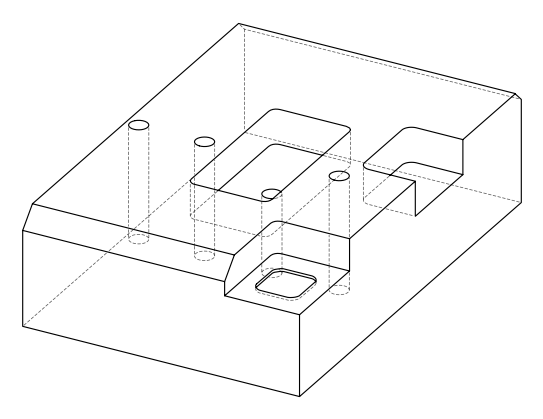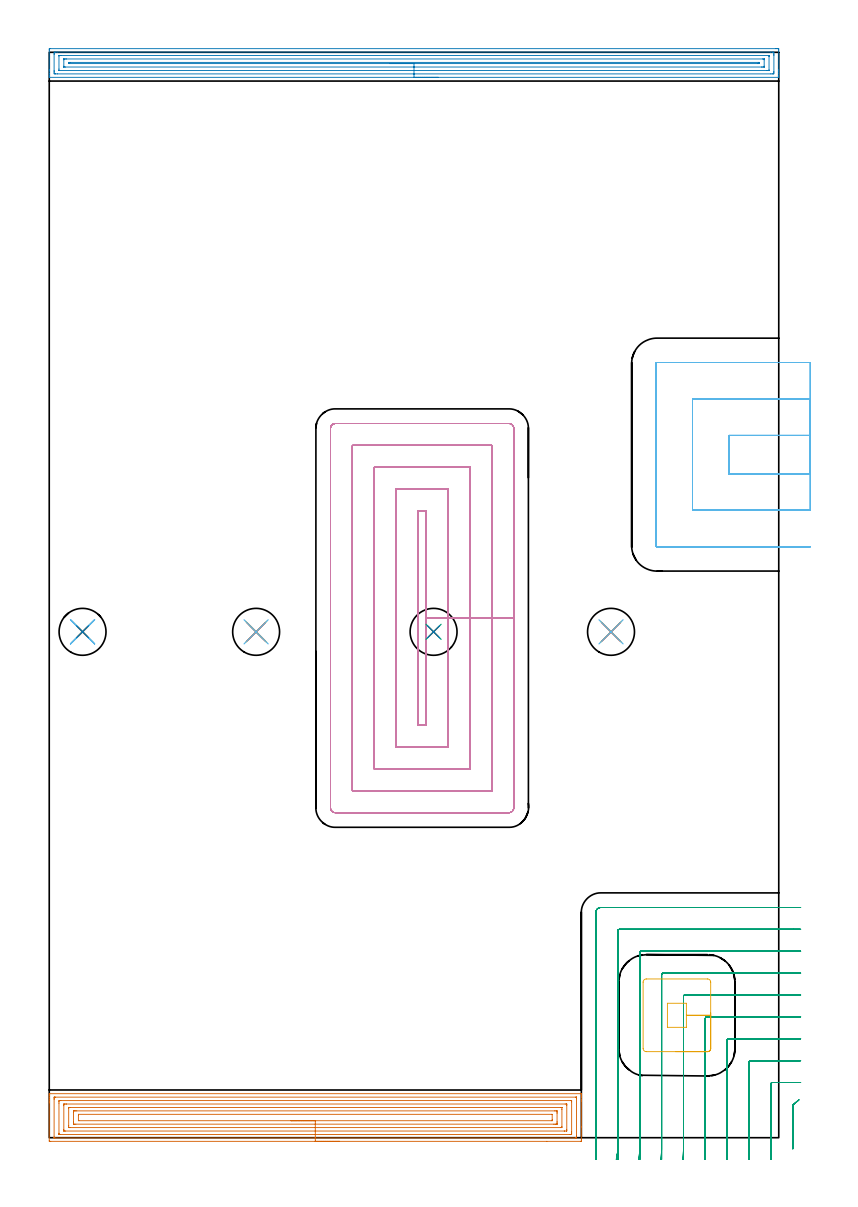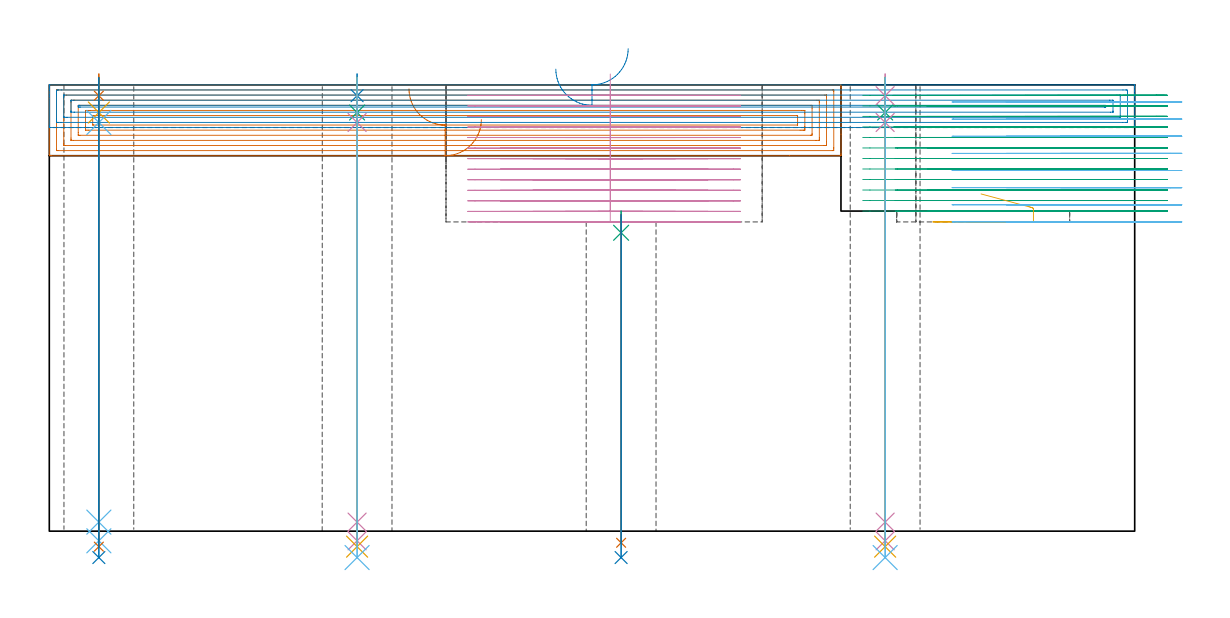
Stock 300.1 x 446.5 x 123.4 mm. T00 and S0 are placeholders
(PLAN: 24 operations, 17 tool changes, 114.5 min)
(1 AREA_MILL | FG_CHAMFER_SURFACE | UGT0205_001 | 12.64 min | 43553 mm3)
(2 AREA_MILL_1 | FG_CHAMFER_SURFACE_1 | UGT0205_001 | 12.19 min | 20894 mm3)
(3 MILL_CORNER_NOTCH_RECTANGULAR | CORNER_NOTCH_RECTANGULAR | NXT0201_011 | Follow Part, ap 3, ae 75% | 28.54 min | 283413 mm3)
(4 MILL_RECTANGULAR_POCKET | POCKET_RECTANGULAR_STRAIGHT | NXT0201_011 | Follow Part, ap 3, ae 75% | 44.63 min | 568120 mm3)
(5 MILL_RECTANGULAR_POCKET_1 | POCKET_RECTANGULAR_STRAIGHT_1 | UGT0201_094 | Follow Part, ap 5, ae 75% | 0.49 min | 6824 mm3)
(6 MILL_SLOT | SLOT_PARTIAL_RECTANGULAR | UGT0201_094 | Follow Part, ap 5, ae 75% | 10.11 min | 217949 mm3)
(7 SPOT_DRILL | STEP1HOLE | NXT0321_9005460120000 | 0.05 min | 132 mm3)
(8 SPOT_DRILL_1 | STEP1HOLE_1 | NXT0321_9005460120000 | 0.05 min | 180 mm3)
(9 SPOT_DRILL_2 | STEP1HOLE_2 | NXT0321_9005460120000 | 0.06 min | 199 mm3)
(10 SPOT_DRILL_3 | STEP1HOLE_3 | NXT0321_9005460120000 | 0.05 min | 190 mm3)
(11 DRILL_BLIND_HOLE_INTO_CENTER | STEP1HOLE | NXT0301_022 | 0.04 min | 106 mm3)
(12 GUN_DRILL_THROUGH_HOLE | STEP1HOLE | UGT0307_001 | 0.55 min | 2202 mm3)
(13 SPADE_DRILL_TO_ENLARGE_THROUGH_HOLE | STEP1HOLE | UGT0306_003 | 0.52 min | 12630 mm3)
(14 DRILL_TO_ENLARGE_THROUGH_HOLE | STEP1HOLE | UGT0301_260 | 0.53 min | 20915 mm3)
(15 DRILL_BLIND_HOLE_INTO_CENTER_1 | STEP1HOLE_1 | NXT0301_022 | 0.04 min | 101 mm3)
(16 GUN_DRILL_THROUGH_HOLE_1 | STEP1HOLE_1 | UGT0307_001 | 0.55 min | 2244 mm3)
(17 SPADE_DRILL_TO_ENLARGE_THROUGH_HOLE_1 | STEP1HOLE_1 | UGT0306_003 | 0.52 min | 12524 mm3)
(18 DRILL_TO_ENLARGE_THROUGH_HOLE_1 | STEP1HOLE_1 | UGT0301_260 | 0.53 min | 20959 mm3)
(19 DRILL_THROUGH_HOLE_INTO_CENTER | STEP1HOLE_2 | NXT0301_065 | 0.37 min | 5761 mm3)
(20 DRILL_TO_ENLARGE_THROUGH_HOLE_2 | STEP1HOLE_2 | UGT0301_260 | 0.39 min | 19055 mm3)
(21 DRILL_BLIND_HOLE_INTO_CENTER_2 | STEP1HOLE_3 | NXT0301_022 | 0.04 min | 69 mm3)
(22 GUN_DRILL_THROUGH_HOLE_2 | STEP1HOLE_3 | UGT0307_001 | 0.55 min | 2246 mm3)
(23 SPADE_DRILL_TO_ENLARGE_THROUGH_HOLE_2 | STEP1HOLE_3 | UGT0306_003 | 0.52 min | 12603 mm3)
(24 DRILL_TO_ENLARGE_THROUGH_HOLE_3 | STEP1HOLE_3 | UGT0301_260 | 0.53 min | 20922 mm3)
(TOOL UGT0205_001 | Chamfer Mill 20 x 3 x 45 deg. | D20 FL50 Z2)
(TOOL NXT0201_011 | ENDMILL 12mm [2P460-1200-NA 1630] | D12 FL38 Z6)
(TOOL UGT0201_094 | End mill 20 mm | D20 FL38 Z4)
(TOOL NXT0321_9005460120000 | NC Spot Drill, 142deg, 12mm, Carbide, Uncoated | D12 PA142 FL30 Z2)
(TOOL NXT0301_022 | Carbide Drill 5.1mm [860.1-0510-015A1-MM 2214] | D5.1 PA140 FL28 Z2)
(TOOL UGT0307_001 | Gun Drill 5 mm | D5 PA130 FL24 Z1)
(TOOL UGT0306_003 | Spade Drill 12.5mm | D12.5 PA132 FL10 Z2)
(TOOL UGT0301_260 | Twist Drill 19.3 mm | D19.3 PA118 FL140 Z2)
(TOOL NXT0301_065 | Carbide Drill 9.4mm [860.1-0940-075A1-MM 2214] | D9.4 PA140 FL98 Z2)
(OP 1 AREA_MILL)
G17 G21 G94 G90
T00 M6
G54
G17 G0 G90 X119.45 Y-1.5 S1061 M3
G43 Z133.4 H0
Z113.8
G94 G1 X119.412 Z112.928 F250.
X119.298 Z112.064
X119.109 Z111.212
X118.847 Z110.38
X118.513 Z109.574
X118.11 Z108.8
X117.641 Z108.064
X117.11 Z107.372
X116.521 Z106.729
X115.878 Z106.14
X115.186 Z105.608
X114.45 Z105.14
X113.676 Z104.737
X112.87 Z104.403
X112.038 Z104.141
X111.186 Z103.952
X110.322 Z103.838
X109.45 Z103.8
X0.602
X0.215 Y-1.496 Z103.802
X0.01 Y-1.492 Z103.806
X0. Y-1.283 Z104.014
Y14.342 Z119.637
Y14.939 Z120.233
Y15.516 Z120.813
Y15.825 Z121.121
Y16.401 Z121.697
Y16.71 Z122.005
Y17.328 Z122.627
Y17.748 Z123.047
X0.007 Y18.079 Z123.37
X0.009 Y18.097 Z123.388
X0.156 Y18.1 Z123.4
X218.744
X218.891 Y18.097 Z123.388
X218.893 Y18.079 Z123.37
X218.9 Y17.747 Z123.047
Y17.328 Z122.628
Y16.71 Z122.005
Y15.516 Z120.812
Y14.939 Z120.233
Y4.46 Z109.758
Y-0.995 Z104.302
X218.898 Y-1.285 Z104.012
X218.89 Y-1.492 Z103.806
X218.682 Y-1.499 Z103.799
X204.692 Y-1.5 Z103.8
X109.45
Y-0.086 Z105.214
X2.362
X2.165 Y-0.084 Z105.216
X2.067 Y-0.082 Z105.218
X2.021 Y-0.079 Z105.221
X2.009 Y-0.075 Z105.225
X2.007 Y-0.059 Z105.241
X2.003 Y0.04 Z105.34
X2. Y0.273 Z105.573
X2.001 Y15.825 Z121.125
X2.002 Y16.206 Z121.506
X2.01 Y16.591 Z121.891
X2.016 Y16.679 Z121.979
X2.061 Y16.681 Z121.981
X2.169 Y16.684 Z121.984
X2.386 Y16.686 Z121.986
X2.411
X216.538
X216.735 Y16.684 Z121.984
X216.833 Y16.682 Z121.982
X216.879 Y16.679 Z121.979
X216.89 Y16.675 Z121.975
X216.893 Y16.659 Z121.959
X216.897 Y16.56 Z121.86
X216.9 Y16.327 Z121.627
X216.899 Y0.775 Z106.075
X216.898 Y0.394 Z105.694
X216.89 Y0.009 Z105.309
X216.884 Y-0.079 Z105.221
X216.839 Y-0.081 Z105.219
X216.731 Y-0.084 Z105.216
X216.514 Y-0.086 Z105.214
X216.489
X109.45
Y1.328 Z106.628
X4.505 Y1.329 Z106.629
X4.171 Y1.33 Z106.63
X4.059 Y1.332 Z106.632
X4.022 Y1.335 Z106.635
X4.01 Y1.341 Z106.641
X4.006 Y1.379 Z106.679
X4.002 Y1.491 Z106.791
X4. Y1.661 Z106.961
Y1.83 Z107.13
Y14.223 Z119.523
X4.001 Y14.939 Z120.239
X4.003 Y15.105 Z120.405
X4.013 Y15.264 Z120.564
X4.171 Y15.267 Z120.567
X4.729 Y15.271 Z120.571
X214.395
X214.729 Y15.27 Z120.57
X214.84 Y15.268 Z120.568
X214.878 Y15.265 Z120.565
X214.89 Y15.259 Z120.559
X214.894 Y15.221 Z120.521
X214.898 Y15.109 Z120.409
X214.9 Y14.939 Z120.239
Y14.77 Z120.07
Y2.377 Z107.677
X214.899 Y1.661 Z106.961
X214.897 Y1.494 Z106.794
X214.887 Y1.335 Z106.635
X214.729 Y1.333 Z106.633
X214.171 Y1.329 Z106.629
X109.45 Y1.328 Z106.628
Y2.743 Z108.043
X6.648
X6.096 Y2.748 Z108.048
X6.036 Y2.75 Z108.05
X6.01 Y2.759 Z108.059
X6.008 Y2.804 Z108.104
X6.004 Y2.998 Z108.298
X6. Y3.386 Z108.686
Y13.169 Z118.469
X6.004 Y13.589 Z118.889
X6.008 Y13.799 Z119.099
X6.01 Y13.846 Z119.146
X6.056 Y13.85 Z119.15
X6.157 Y13.853 Z119.153
X6.847 Y13.857 Z119.157
X7.046
X212.252
X212.804 Y13.852 Z119.152
X212.864 Y13.85 Z119.15
X212.89 Y13.841 Z119.141
X212.892 Y13.796 Z119.096
X212.896 Y13.602 Z118.902
X212.9 Y13.214 Z118.514
Y3.431 Z108.731
X212.896 Y3.011 Z108.311
X212.892 Y2.801 Z108.101
X212.89 Y2.754 Z108.054
X212.844 Y2.75 Z108.05
X212.743 Y2.747 Z108.047
X212.053 Y2.743 Z108.043
X211.854
X109.45
Y4.157 Z109.457
X8.471
X8.149 Y4.158 Z109.458
X8.058 Y4.16 Z109.46
X8.009 Y4.164 Z109.464
X8.006 Y4.173 Z109.473
X8.002 Y4.227 Z109.527
X8. Y4.316 Z109.616
Y4.943 Z110.243
X8.001 Y12.024 Z117.324
X8.005 Y12.284 Z117.584
X8.01 Y12.433 Z117.733
X8.31 Y12.44 Z117.74
X8.471 Y12.443 Z117.743
X210.429
X210.75 Y12.442 Z117.742
X210.842 Y12.44 Z117.74
X210.891 Y12.436 Z117.736
X210.894 Y12.427 Z117.727
X210.898 Y12.373 Z117.673
X210.9 Y12.284 Z117.584
Y11.657 Z116.957
X210.899 Y4.575 Z109.875
X210.895 Y4.316 Z109.616
X210.89 Y4.167 Z109.467
X210.59 Y4.16 Z109.46
X210.429 Y4.157 Z109.457
X109.45
Y5.571 Z110.871
X10.935 Y5.572 Z110.872
X10.416 Y5.574 Z110.874
X10.037 Y5.578 Z110.878
X10.01 Y5.582 Z110.882
X10.004 Y5.61 Z110.91
X10.001 Y6.087 Z111.387
X10. Y6.5 Z111.8
Y10.513 Z115.813
X10.002 Y10.924 Z116.224
X10.006 Y10.985 Z116.285
X10.01 Y11.016 Z116.316
X10.029 Y11.022 Z116.322
X10.156 Y11.025 Z116.325
X10.416 Y11.027 Z116.327
X10.789 Y11.029 Z116.329
X11.308
X207.965 Y11.028 Z116.328
X208.484 Y11.026 Z116.326
X208.863 Y11.022 Z116.322
X208.89 Y11.018 Z116.318
X208.896 Y10.99 Z116.29
X208.899 Y10.513 Z115.813
X208.9 Y10.1 Z115.4
Y6.559 Z111.859
Y6.087 Z111.387
X208.898 Y5.676 Z110.976
X208.894 Y5.615 Z110.915
X208.89 Y5.584 Z110.884
X208.871 Y5.578 Z110.878
X208.744 Y5.575 Z110.875
X208.484 Y5.573 Z110.873
X208.111 Y5.571 Z110.871
X207.592
X109.45
Y6.985 Z112.285
X12.187 Y6.986 Z112.286
X12.009 Y6.999 Z112.299
X12.002 Y7.049 Z112.349
X12. Y7.065 Z112.365
X12.001 Y9.14 Z114.44
X12.01 Y9.538 Z114.838
X12.018 Y9.609 Z114.909
X12.036 Y9.612 Z114.912
X12.091 Y9.614 Z114.914
X206.713
X206.891 Y9.601 Z114.901
X206.898 Y9.551 Z114.851
X206.9 Y9.535 Z114.835
X206.899 Y7.46 Z112.76
X206.89 Y7.062 Z112.362
X206.882 Y6.991 Z112.291
X206.863 Y6.988 Z112.288
X206.809 Y6.986 Z112.286
X109.45 Y6.985 Z112.285
X108.578 Z112.323
X107.713 Z112.437
X106.862 Z112.626
X106.03 Z112.888
X105.224 Z113.222
X104.45 Z113.625
X103.714 Z114.094
X103.022 Z114.625
X102.379 Z115.214
X101.79 Z115.857
X101.258 Z116.55
X100.79 Z117.285
X100.387 Z118.059
X100.053 Z118.865
X99.791 Z119.697
X99.602 Z120.549
X99.488 Z121.414
X99.45 Z122.285
G0 Z133.4
M5
M2
(OP 2 AREA_MILL_1)
G17 G21 G94 G90
T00 M6
G54
G17 G0 G90 X160.05 Y436.2 S1061 M3
G43 Z133.4 H0
G94 G1 X160.012 Z132.528 F250.
X159.898 Z131.663
X159.709 Z130.812
X159.447 Z129.98
X159.113 Z129.174
X158.71 Z128.4
X158.242 Z127.664
X157.71 Z126.972
X157.121 Z126.329
X156.478 Z125.739
X155.786 Z125.208
X155.05 Z124.74
X154.276 Z124.337
X153.47 Z124.003
X152.638 Z123.741
X151.786 Z123.552
X150.922 Z123.438
X150.05 Z123.4
X0.156
X0.01 Y436.203 Z123.388
X0.007 Y436.24 Z123.352
X0. Y436.594 Z123.005
Y437.03 Z122.569
Y437.653 Z121.942
Y438.854 Z120.743
Y439.432 Z120.162
Y447.437 Z112.16
X0.002 Y447.728 Z111.869
X0.01 Y447.992 Z111.606
X0.274 Y447.999 Z111.599
X298.933 Y448. Z111.6
X299.498 Y447.999 Z111.601
X300.057 Y447.994 Z111.604
X300.092 Y447.992 Z111.606
X300.1 Y447.437 Z112.16
Y439.432 Z120.162
Y438.854 Z120.743
Y438.542 Z121.054
Y437.964 Z121.632
Y437.653 Z121.942
Y437.03 Z122.569
Y436.594 Z123.005
Y436.241 Z123.35
X300.091 Y436.203 Z123.388
X299.944 Y436.2 Z123.4
X150.05
Y437.614 Z121.986
X3.318
X2.424 Y437.616 Z121.984
X2.387 Y437.618 Z121.982
X2.01 Y437.653 Z121.947
X2.002 Y438.036 Z121.564
X2. Y438.542 Z121.058
Y438.928 Z120.672
Y445.658 Z113.942
X2.002 Y446.042 Z113.558
X2.01 Y446.547 Z113.053
X2.351 Y446.583 Z113.017
X2.387 Y446.584 Z113.016
X3.24 Y446.586 Z113.014
X296.782
X297.676 Y446.585 Z113.015
X297.713 Y446.582 Z113.018
X298.09 Y446.547 Z113.053
X298.098 Y446.164 Z113.436
X298.1 Y445.658 Z113.942
Y445.272 Z114.328
Y438.542 Z121.058
X298.098 Y438.158 Z121.442
X298.09 Y437.653 Z121.947
X297.749 Y437.617 Z121.983
X297.713 Y437.616 Z121.984
X296.86 Y437.614 Z121.986
X150.05
Y439.028 Z120.572
X4.171 Y439.029 Z120.571
X4.036 Y439.03 Z120.57
X4.015 Y439.032 Z120.568
X4.01 Y439.034 Z120.566
X4.007 Y439.057 Z120.543
X4.002 Y439.147 Z120.453
X4. Y439.602 Z119.998
X4.001 Y444.938 Z114.662
X4.007 Y445.109 Z114.491
X4.01 Y445.155 Z114.445
X4.024 Y445.165 Z114.435
X4.071 Y445.167 Z114.433
X4.171 Y445.169 Z114.431
X4.659 Y445.171 Z114.429
X5.063 Y445.172 Z114.428
X295.929 Y445.171 Z114.429
X296.064 Y445.17 Z114.43
X296.085 Y445.168 Z114.432
X296.09 Y445.166 Z114.434
X296.093 Y445.143 Z114.457
X296.098 Y445.053 Z114.547
X296.099 Y444.939 Z114.661
X296.1 Y444.768 Z114.832
X296.099 Y439.262 Z120.338
X296.093 Y439.091 Z120.509
X296.09 Y439.045 Z120.555
X296.076 Y439.035 Z120.565
X296.029 Y439.033 Z120.567
X295.929 Y439.031 Z120.569
X295.441 Y439.029 Z120.571
X295.037 Y439.028 Z120.572
X150.05
Y440.443 Z119.157
X6.726
X6.058 Y440.447 Z119.153
X6.021 Y440.449 Z119.151
X6.01 Y440.453 Z119.147
X6.007 Y440.473 Z119.127
X6.003 Y440.572 Z119.028
X6.001 Y440.77 Z118.83
Y443.412 Z116.188
X6.004 Y443.623 Z115.977
X6.008 Y443.728 Z115.872
X6.01 Y443.749 Z115.851
X6.028 Y443.752 Z115.848
X6.08 Y443.754 Z115.846
X6.848 Y443.757 Z115.843
X6.97
X293.374
X294.042 Y443.753 Z115.847
X294.079 Y443.751 Z115.849
X294.09 Y443.747 Z115.853
X294.093 Y443.727 Z115.873
X294.097 Y443.628 Z115.972
X294.099 Y443.43 Z116.17
Y440.788 Z118.812
X294.096 Y440.577 Z119.023
X294.092 Y440.472 Z119.128
X294.09 Y440.451 Z119.149
X294.072 Y440.448 Z119.152
X294.02 Y440.446 Z119.154
X293.252 Y440.443 Z119.157
X293.13
X150.05
Y441.857 Z117.743
X8.388
X8.226 Y441.859 Z117.741
X8.096 Y441.861 Z117.739
X8.017 Y441.864 Z117.736
X8.01 Y441.891 Z117.709
X8.006 Y442.1 Z117.5
X8.007 Y442.257 Z117.343
X8.01 Y442.33 Z117.27
X8.145 Y442.336 Z117.264
X8.391 Y442.341 Z117.259
X8.632 Y442.342 Z117.258
X291.712 Y442.343 Z117.257
X291.874 Y442.342 Z117.258
X292.004 Y442.339 Z117.261
X292.083 Y442.336 Z117.264
X292.09 Y442.309 Z117.291
X292.094 Y442.1 Z117.5
X292.093 Y441.943 Z117.657
X292.09 Y441.87 Z117.73
X291.955 Y441.864 Z117.736
X291.709 Y441.859 Z117.741
X291.468 Y441.858 Z117.742
X150.05 Y441.857 Z117.743
X149.178 Z117.781
X148.314 Z117.895
X147.462 Z118.084
X146.63 Z118.346
X145.824 Z118.68
X145.05 Z119.083
X144.314 Z119.552
X143.622 Z120.083
X142.979 Z120.672
X142.39 Z121.315
X141.858 Z122.007
X141.39 Z122.743
X140.987 Z123.517
X140.653 Z124.323
X140.391 Z125.155
X140.202 Z126.007
X140.088 Z126.872
X140.05 Z127.743
G0 Z133.4
M5
M2
(OP 3 MILL_CORNER_NOTCH_RECTANGULAR)
G17 G21 G94 G90
T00 M6
G54
G17 G0 G90 X308.336 Y15.548 S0 M3
G43 Z133.4 H1
Z120.492
G94 G1 X306.1 Y13.548 F250.
G3 X305.9 Y13.107 R0.6 F500.
G1 Y-1.536
Y-4.536 F250.
G0 Z133.4
X309.1 Y22.7
Z120.492
G1 X306.1
X297.494 F500.
G3 X296.9 Y22.106 R0.6
G1 Y-4.472
G2 X296.884 Y-6. R72.
G1 X296.82 Y-8.999 F250.
G0 Z133.4
X309.1 Y31.7
Z120.492
G1 X306.1
X288.495 F500.
G3 X287.9 Y31.105 R0.6
G1 Y-4.472
G2 X287.881 Y-6. R63.
G1 X287.809 Y-8.999 F250.
G0 Z133.4
X309.1 Y40.7
Z120.492
G1 X306.1
X279.495 F500.
G3 X278.9 Y40.105 R0.6
G1 Y-4.472
G2 X278.878 Y-6. R54.
G1 X278.794 Y-8.999 F250.
G0 Z133.4
X309.1 Y49.7
Z120.492
G1 X306.1
X270.495 F500.
G3 X269.9 Y49.105 R0.6
G1 Y-4.472
G2 X269.874 Y-6. R45.
G1 X269.772 Y-8.998 F250.
G0 Z133.4
X309.1 Y58.7
Z120.492
G1 X306.1
X261.496 F500.
G3 X260.9 Y58.104 R0.6
G1 Y-4.472
G2 X260.868 Y-6. R36.
G1 X260.74 Y-8.997 F250.
G0 Z133.4
X309.1 Y67.7
Z120.492
G1 X306.1
X252.496 F500.
G3 X251.9 Y67.104 R0.6
G1 Y-4.472
G2 X251.857 Y-6. R27.
G1 X251.687 Y-8.995 F250.
G0 Z133.4
X309.1 Y76.7
Z120.492
G1 X306.1
X243.496 F500.
G3 X242.9 Y76.104 R0.6
G1 Y-4.472
G2 X242.835 Y-6. R18.
G1 X242.58 Y-8.989 F250.
G0 Z133.4
X309.1 Y85.7
Z120.492
G1 X306.1
X234.496 F500.
G3 X233.9 Y85.104 R0.6
G1 Y-4.472
G2 X233.769 Y-6. R9.
G1 X233.26 Y-8.956 F250.
G0 Z133.4
X309.1 Y94.7
Z120.492
G1 X306.1
X226.9 F500.
G3 X224.9 Y92.7 R2.
G1 Y-4.472
Y-7.472 F250.
G0 Z133.4
X308.336 Y15.548
Z117.583
G1 X306.1 Y13.548
G3 X305.9 Y13.107 R0.6 F500.
G1 Y-1.536
Y-4.536 F250.
G0 Z133.4
X309.1 Y22.7
Z117.583
G1 X306.1
X297.494 F500.
G3 X296.9 Y22.106 R0.6
G1 Y-4.472
G2 X296.884 Y-6. R72.
G1 X296.82 Y-8.999 F250.
G0 Z133.4
X309.1 Y31.7
Z117.583
G1 X306.1
X288.495 F500.
G3 X287.9 Y31.105 R0.6
G1 Y-4.472
G2 X287.881 Y-6. R63.
G1 X287.809 Y-8.999 F250.
G0 Z133.4
X309.1 Y40.7
Z117.583
G1 X306.1
X279.495 F500.
G3 X278.9 Y40.105 R0.6
G1 Y-4.472
G2 X278.878 Y-6. R54.
G1 X278.794 Y-8.999 F250.
G0 Z133.4
X309.1 Y49.7
Z117.583
G1 X306.1
X270.495 F500.
G3 X269.9 Y49.105 R0.6
G1 Y-4.472
G2 X269.874 Y-6. R45.
G1 X269.772 Y-8.998 F250.
G0 Z133.4
X309.1 Y58.7
Z117.583
G1 X306.1
X261.496 F500.
G3 X260.9 Y58.104 R0.6
G1 Y-4.472
G2 X260.868 Y-6. R36.
G1 X260.74 Y-8.997 F250.
G0 Z133.4
X309.1 Y67.7
Z117.583
G1 X306.1
X252.496 F500.
G3 X251.9 Y67.104 R0.6
G1 Y-4.472
G2 X251.857 Y-6. R27.
G1 X251.687 Y-8.995 F250.
G0 Z133.4
X309.1 Y76.7
Z117.583
G1 X306.1
X243.496 F500.
G3 X242.9 Y76.104 R0.6
G1 Y-4.472
G2 X242.835 Y-6. R18.
G1 X242.58 Y-8.989 F250.
G0 Z133.4
X309.1 Y85.7
Z117.583
G1 X306.1
X234.496 F500.
G3 X233.9 Y85.104 R0.6
G1 Y-4.472
G2 X233.769 Y-6. R9.
G1 X233.26 Y-8.956 F250.
G0 Z133.4
X309.1 Y94.7
Z117.583
G1 X306.1
X226.9 F500.
G3 X224.9 Y92.7 R2.
G1 Y-4.472
Y-7.472 F250.
G0 Z133.4
X308.336 Y15.548
Z114.675
G1 X306.1 Y13.548
G3 X305.9 Y13.107 R0.6 F500.
G1 Y-1.536
Y-4.536 F250.
G0 Z133.4
X309.1 Y22.7
Z114.675
G1 X306.1
X297.494 F500.
G3 X296.9 Y22.106 R0.6
G1 Y-4.472
G2 X296.884 Y-6. R72.
G1 X296.82 Y-8.999 F250.
G0 Z133.4
X309.1 Y31.7
Z114.675
G1 X306.1
X288.495 F500.
G3 X287.9 Y31.105 R0.6
G1 Y-4.472
G2 X287.881 Y-6. R63.
G1 X287.809 Y-8.999 F250.
G0 Z133.4
X309.1 Y40.7
Z114.675
G1 X306.1
X279.495 F500.
G3 X278.9 Y40.105 R0.6
G1 Y-4.472
G2 X278.878 Y-6. R54.
G1 X278.794 Y-8.999 F250.
G0 Z133.4
X309.1 Y49.7
Z114.675
G1 X306.1
X270.495 F500.
G3 X269.9 Y49.105 R0.6
G1 Y-4.472
G2 X269.874 Y-6. R45.
G1 X269.772 Y-8.998 F250.
G0 Z133.4
X309.1 Y58.7
Z114.675
G1 X306.1
X261.496 F500.
G3 X260.9 Y58.104 R0.6
G1 Y-4.472
G2 X260.868 Y-6. R36.
G1 X260.74 Y-8.997 F250.
G0 Z133.4
X309.1 Y67.7
Z114.675
G1 X306.1
X252.496 F500.
G3 X251.9 Y67.104 R0.6
G1 Y-4.472
G2 X251.857 Y-6. R27.
G1 X251.687 Y-8.995 F250.
G0 Z133.4
X309.1 Y76.7
Z114.675
G1 X306.1
X243.496 F500.
G3 X242.9 Y76.104 R0.6
G1 Y-4.472
G2 X242.835 Y-6. R18.
G1 X242.58 Y-8.989 F250.
G0 Z133.4
X309.1 Y85.7
Z114.675
G1 X306.1
X234.496 F500.
G3 X233.9 Y85.104 R0.6
G1 Y-4.472
G2 X233.769 Y-6. R9.
G1 X233.26 Y-8.956 F250.
G0 Z133.4
X309.1 Y94.7
Z114.675
G1 X306.1
X226.9 F500.
G3 X224.9 Y92.7 R2.
G1 Y-4.472
Y-7.472 F250.
G0 Z133.4
X308.336 Y15.548
Z111.767
G1 X306.1 Y13.548
G3 X305.9 Y13.107 R0.6 F500.
G1 Y-1.536
Y-4.536 F250.
G0 Z133.4
X309.1 Y22.7
Z111.767
G1 X306.1
X297.494 F500.
G3 X296.9 Y22.106 R0.6
G1 Y-4.968
G2 X296.893 Y-6. R72.
G1 X296.85 Y-9. F250.
G0 Z133.4
X309.1 Y31.7
Z111.767
G1 X306.1
X288.495 F500.
G3 X287.9 Y31.105 R0.6
G1 Y-4.968
G2 X287.892 Y-6. R63.
G1 X287.842 Y-9. F250.
G0 Z133.4
X309.1 Y40.7
Z111.767
G1 X306.1
X279.495 F500.
G3 X278.9 Y40.105 R0.6
G1 Y-4.968
G2 X278.89 Y-6. R54.
G1 X278.833 Y-8.999 F250.
G0 Z133.4
X309.1 Y49.7
Z111.767
G1 X306.1
X270.495 F500.
G3 X269.9 Y49.105 R0.6
G1 Y-4.968
G2 X269.888 Y-6. R45.
G1 X269.819 Y-8.999 F250.
G0 Z133.4
X309.1 Y58.7
Z111.767
G1 X306.1
X261.496 F500.
G3 X260.9 Y58.104 R0.6
G1 Y-4.968
G2 X260.885 Y-6. R36.
G1 X260.799 Y-8.999 F250.
G0 Z133.4
X309.1 Y67.7
Z111.767
G1 X306.1
X252.496 F500.
G3 X251.9 Y67.104 R0.6
G1 Y-4.968
G2 X251.88 Y-6. R27.
G1 X251.766 Y-8.998 F250.
G0 Z133.4
X309.1 Y76.7
Z111.767
G1 X306.1
X243.496 F500.
G3 X242.9 Y76.104 R0.6
G1 Y-4.968
G2 X242.87 Y-6. R18.
G1 X242.698 Y-8.995 F250.
G0 Z133.4
X309.1 Y85.7
Z111.767
G1 X306.1
X234.496 F500.
G3 X233.9 Y85.104 R0.6
G1 Y-4.968
G2 X233.841 Y-6. R9.
G1 X233.496 Y-8.98 F250.
G0 Z133.4
X309.1 Y94.7
Z111.767
G1 X306.1
X226.9 F500.
G3 X224.9 Y92.7 R2.
G1 Y-4.968
Y-7.968 F250.
G0 Z133.4
X308.336 Y15.548
Z108.858
G1 X306.1 Y13.548
G3 X305.9 Y13.107 R0.6 F500.
G1 Y-1.536
Y-4.536 F250.
G0 Z133.4
X309.1 Y22.7
Z108.858
G1 X306.1
X297.494 F500.
G3 X296.9 Y22.106 R0.6
G1 Y13.107
Y-6.
X296.899 Y-9. F250.
G0 Z133.4
X309.1 Y31.7
Z108.858
G1 X306.1
X288.495 F500.
G3 X287.9 Y31.105 R0.6
G1 Y22.106
Y-6.
X287.899 Y-9. F250.
G0 Z133.4
X309.1 Y40.7
Z108.858
G1 X306.1
X279.495 F500.
G3 X278.9 Y40.105 R0.6
G1 Y31.105
Y-6.
X278.899 Y-9. F250.
G0 Z133.4
X309.1 Y49.7
Z108.858
G1 X306.1
X270.495 F500.
G3 X269.9 Y49.105 R0.6
G1 Y40.105
Y-6.
X269.899 Y-9. F250.
G0 Z133.4
X309.1 Y58.7
Z108.858
G1 X306.1
X261.496 F500.
G3 X260.9 Y58.104 R0.6
G1 Y49.105
Y-6.
X260.899 Y-9. F250.
G0 Z133.4
X309.1 Y67.7
Z108.858
G1 X306.1
X252.496 F500.
G3 X251.9 Y67.104 R0.6
G1 Y58.104
Y-6.
X251.898 Y-9. F250.
G0 Z133.4
X309.1 Y76.7
Z108.858
G1 X306.1
X243.496 F500.
G3 X242.9 Y76.104 R0.6
G1 Y67.104
Y-6.
X242.898 Y-9. F250.
G0 Z133.4
X309.1 Y85.7
Z108.858
G1 X306.1
X234.496 F500.
G3 X233.9 Y85.104 R0.6
G1 Y76.104
Y-6.
X233.895 Y-9. F250.
G0 Z133.4
X309.1 Y94.7
Z108.858
G1 X306.1
X226.9 F500.
G3 X224.9 Y92.7 R2.
G1 Y-5.986
Y-8.986 F250.
G0 Z133.4
X308.336 Y15.548
Z105.95
G1 X306.1 Y13.548
G3 X305.9 Y13.107 R0.6 F500.
G1 Y-1.536
Y-4.536 F250.
G0 Z133.4
X309.1 Y22.7
Z105.95
G1 X306.1
X297.494 F500.
G3 X296.9 Y22.106 R0.6
G1 Y-6.
Y-9. F250.
G0 Z133.4
X309.1 Y31.7
Z105.95
G1 X306.1
X288.495 F500.
G3 X287.9 Y31.105 R0.6
G1 Y-6.
Y-9. F250.
G0 Z133.4
X309.1 Y40.7
Z105.95
G1 X306.1
X279.495 F500.
G3 X278.9 Y40.105 R0.6
G1 Y-6.
Y-9. F250.
G0 Z133.4
X309.1 Y49.7
Z105.95
G1 X306.1
X270.495 F500.
G3 X269.9 Y49.105 R0.6
G1 Y-6.
Y-9. F250.
G0 Z133.4
X309.1 Y58.7
Z105.95
G1 X306.1
X261.496 F500.
G3 X260.9 Y58.104 R0.6
G1 Y-6.
Y-9. F250.
G0 Z133.4
X309.1 Y67.7
Z105.95
G1 X306.1
X252.496 F500.
G3 X251.9 Y67.104 R0.6
G1 Y-6.
Y-9. F250.
G0 Z133.4
X309.1 Y76.7
Z105.95
G1 X306.1
X243.496 F500.
G3 X242.9 Y76.104 R0.6
G1 Y-6.
Y-9. F250.
G0 Z133.4
X309.1 Y85.7
Z105.95
G1 X306.1
X234.496 F500.
G3 X233.9 Y85.104 R0.6
G1 Y-6.
Y-9. F250.
G0 Z133.4
X309.1 Y94.7
Z105.95
G1 X306.1
X226.9 F500.
G3 X224.9 Y92.7 R2.
G1 Y-6.
Y-9. F250.
G0 Z133.4
X308.336 Y15.548
Z103.042
G1 X306.1 Y13.548
G3 X305.9 Y13.107 R0.6 F500.
G1 Y-1.536
Y-4.536 F250.
G0 Z133.4
X309.1 Y22.7
Z103.042
G1 X306.1
X297.494 F500.
G3 X296.9 Y22.106 R0.6
G1 Y-6.
Y-9. F250.
G0 Z133.4
X309.1 Y31.7
Z103.042
G1 X306.1
X288.495 F500.
G3 X287.9 Y31.105 R0.6
G1 Y-6.
Y-9. F250.
G0 Z133.4
X309.1 Y40.7
Z103.042
G1 X306.1
X279.495 F500.
G3 X278.9 Y40.105 R0.6
G1 Y-6.
Y-9. F250.
G0 Z133.4
X309.1 Y49.7
Z103.042
G1 X306.1
X270.495 F500.
G3 X269.9 Y49.105 R0.6
G1 Y-6.
Y-9. F250.
G0 Z133.4
X309.1 Y58.7
Z103.042
G1 X306.1
X261.496 F500.
G3 X260.9 Y58.104 R0.6
G1 Y-6.
Y-9. F250.
G0 Z133.4
X309.1 Y67.7
Z103.042
G1 X306.1
X252.496 F500.
G3 X251.9 Y67.104 R0.6
G1 Y-6.
Y-9. F250.
G0 Z133.4
X309.1 Y76.7
Z103.042
G1 X306.1
X243.496 F500.
G3 X242.9 Y76.104 R0.6
G1 Y-6.
Y-9. F250.
G0 Z133.4
X309.1 Y85.7
Z103.042
G1 X306.1
X234.496 F500.
G3 X233.9 Y85.104 R0.6
G1 Y-6.
Y-9. F250.
G0 Z133.4
X309.1 Y94.7
Z103.042
G1 X306.1
X226.9 F500.
G3 X224.9 Y92.7 R2.
G1 Y-6.
Y-9. F250.
G0 Z133.4
X308.336 Y15.548
Z100.133
G1 X306.1 Y13.548
G3 X305.9 Y13.107 R0.6 F500.
G1 Y-1.536
Y-4.536 F250.
G0 Z133.4
X309.1 Y22.7
Z100.133
G1 X306.1
X297.494 F500.
G3 X296.9 Y22.106 R0.6
G1 Y-6.
Y-9. F250.
G0 Z133.4
X309.1 Y31.7
Z100.133
G1 X306.1
X288.495 F500.
G3 X287.9 Y31.105 R0.6
G1 Y-6.
Y-9. F250.
G0 Z133.4
X309.1 Y40.7
Z100.133
G1 X306.1
X279.495 F500.
G3 X278.9 Y40.105 R0.6
G1 Y-6.
Y-9. F250.
G0 Z133.4
X309.1 Y49.7
Z100.133
G1 X306.1
X270.495 F500.
G3 X269.9 Y49.105 R0.6
G1 Y-6.
Y-9. F250.
G0 Z133.4
X309.1 Y58.7
Z100.133
G1 X306.1
X261.496 F500.
G3 X260.9 Y58.104 R0.6
G1 Y-6.
Y-9. F250.
G0 Z133.4
X309.1 Y67.7
Z100.133
G1 X306.1
X252.496 F500.
G3 X251.9 Y67.104 R0.6
G1 Y-6.
Y-9. F250.
G0 Z133.4
X309.1 Y76.7
Z100.133
G1 X306.1
X243.496 F500.
G3 X242.9 Y76.104 R0.6
G1 Y-6.
Y-9. F250.
G0 Z133.4
X309.1 Y85.7
Z100.133
G1 X306.1
X234.496 F500.
G3 X233.9 Y85.104 R0.6
G1 Y-6.
Y-9. F250.
G0 Z133.4
X309.1 Y94.7
Z100.133
G1 X306.1
X226.9 F500.
G3 X224.9 Y92.7 R2.
G1 Y-6.
Y-9. F250.
G0 Z133.4
X308.336 Y15.548
Z97.225
G1 X306.1 Y13.548
G3 X305.9 Y13.107 R0.6 F500.
G1 Y-1.536
Y-4.536 F250.
G0 Z133.4
X309.1 Y22.7
Z97.225
G1 X306.1
X297.494 F500.
G3 X296.9 Y22.106 R0.6
G1 Y-6.
Y-9. F250.
G0 Z133.4
X309.1 Y31.7
Z97.225
G1 X306.1
X288.495 F500.
G3 X287.9 Y31.105 R0.6
G1 Y-6.
Y-9. F250.
G0 Z133.4
X309.1 Y40.7
Z97.225
G1 X306.1
X279.495 F500.
G3 X278.9 Y40.105 R0.6
G1 Y-6.
Y-9. F250.
G0 Z133.4
X309.1 Y49.7
Z97.225
G1 X306.1
X270.495 F500.
G3 X269.9 Y49.105 R0.6
G1 Y-6.
Y-9. F250.
G0 Z133.4
X309.1 Y58.7
Z97.225
G1 X306.1
X261.496 F500.
G3 X260.9 Y58.104 R0.6
G1 Y-6.
Y-9. F250.
G0 Z133.4
X309.1 Y67.7
Z97.225
G1 X306.1
X252.496 F500.
G3 X251.9 Y67.104 R0.6
G1 Y-6.
Y-9. F250.
G0 Z133.4
X309.1 Y76.7
Z97.225
G1 X306.1
X243.496 F500.
G3 X242.9 Y76.104 R0.6
G1 Y-6.
Y-9. F250.
G0 Z133.4
X309.1 Y85.7
Z97.225
G1 X306.1
X234.496 F500.
G3 X233.9 Y85.104 R0.6
G1 Y-6.
Y-9. F250.
G0 Z133.4
X309.1 Y94.7
Z97.225
G1 X306.1
X226.9 F500.
G3 X224.9 Y92.7 R2.
G1 Y-6.
Y-9. F250.
G0 Z133.4
X308.336 Y15.548
Z94.317
G1 X306.1 Y13.548
G3 X305.9 Y13.107 R0.6 F500.
G1 Y-1.536
Y-4.536 F250.
G0 Z133.4
X309.1 Y22.7
Z94.317
G1 X306.1
X297.494 F500.
G3 X296.9 Y22.106 R0.6
G1 Y-6.
Y-9. F250.
G0 Z133.4
X309.1 Y31.7
Z94.317
G1 X306.1
X288.495 F500.
G3 X287.9 Y31.105 R0.6
G1 Y-6.
Y-9. F250.
G0 Z133.4
X309.1 Y40.7
Z94.317
G1 X306.1
X279.495 F500.
G3 X278.9 Y40.105 R0.6
G1 Y-6.
Y-9. F250.
G0 Z133.4
X309.1 Y49.7
Z94.317
G1 X306.1
X270.495 F500.
G3 X269.9 Y49.105 R0.6
G1 Y-6.
Y-9. F250.
G0 Z133.4
X309.1 Y58.7
Z94.317
G1 X306.1
X261.496 F500.
G3 X260.9 Y58.104 R0.6
G1 Y-6.
Y-9. F250.
G0 Z133.4
X309.1 Y67.7
Z94.317
G1 X306.1
X252.496 F500.
G3 X251.9 Y67.104 R0.6
G1 Y-6.
Y-9. F250.
G0 Z133.4
X309.1 Y76.7
Z94.317
G1 X306.1
X243.496 F500.
G3 X242.9 Y76.104 R0.6
G1 Y-6.
Y-9. F250.
G0 Z133.4
X309.1 Y85.7
Z94.317
G1 X306.1
X234.496 F500.
G3 X233.9 Y85.104 R0.6
G1 Y-6.
Y-9. F250.
G0 Z133.4
X309.1 Y94.7
Z94.317
G1 X306.1
X226.9 F500.
G3 X224.9 Y92.7 R2.
G1 Y-6.
Y-9. F250.
G0 Z133.4
X308.336 Y15.548
Z91.408
G1 X306.1 Y13.548
G3 X305.9 Y13.107 R0.6 F500.
G1 Y-1.536
Y-4.536 F250.
G0 Z133.4
X309.1 Y22.7
Z91.408
G1 X306.1
X297.494 F500.
G3 X296.9 Y22.106 R0.6
G1 Y-6.
Y-9. F250.
G0 Z133.4
X309.1 Y31.7
Z91.408
G1 X306.1
X288.495 F500.
G3 X287.9 Y31.105 R0.6
G1 Y-6.
Y-9. F250.
G0 Z133.4
X309.1 Y40.7
Z91.408
G1 X306.1
X279.495 F500.
G3 X278.9 Y40.105 R0.6
G1 Y-6.
Y-9. F250.
G0 Z133.4
X309.1 Y49.7
Z91.408
G1 X306.1
X270.495 F500.
G3 X269.9 Y49.105 R0.6
G1 Y-6.
Y-9. F250.
G0 Z133.4
X309.1 Y58.7
Z91.408
G1 X306.1
X261.496 F500.
G3 X260.9 Y58.104 R0.6
G1 Y-6.
Y-9. F250.
G0 Z133.4
X309.1 Y67.7
Z91.408
G1 X306.1
X252.496 F500.
G3 X251.9 Y67.104 R0.6
G1 Y-6.
Y-9. F250.
G0 Z133.4
X309.1 Y76.7
Z91.408
G1 X306.1
X243.496 F500.
G3 X242.9 Y76.104 R0.6
G1 Y-6.
Y-9. F250.
G0 Z133.4
X309.1 Y85.7
Z91.408
G1 X306.1
X234.496 F500.
G3 X233.9 Y85.104 R0.6
G1 Y-6.
Y-9. F250.
G0 Z133.4
X309.1 Y94.7
Z91.408
G1 X306.1
X226.9 F500.
G3 X224.9 Y92.7 R2.
G1 Y-6.
Y-9. F250.
G0 Z133.4
X308.336 Y15.548
Z88.5
G1 X306.1 Y13.548
G3 X305.9 Y13.107 R0.6 F500.
G1 Y-1.536
Y-4.536 F250.
G0 Z133.4
X309.1 Y22.7
Z88.5
G1 X306.1
X297.494 F500.
G3 X296.9 Y22.106 R0.6
G1 Y-6.
Y-9. F250.
G0 Z133.4
X309.1 Y31.7
Z88.5
G1 X306.1
X288.495 F500.
G3 X287.9 Y31.105 R0.6
G1 Y-6.
Y-9. F250.
G0 Z133.4
X309.1 Y40.7
Z88.5
G1 X306.1
X279.495 F500.
G3 X278.9 Y40.105 R0.6
G1 Y-6.
Y-9. F250.
G0 Z133.4
X309.1 Y49.7
Z88.5
G1 X306.1
X270.495 F500.
G3 X269.9 Y49.105 R0.6
G1 Y-6.
Y-9. F250.
G0 Z133.4
X309.1 Y58.7
Z88.5
G1 X306.1
X261.496 F500.
G3 X260.9 Y58.104 R0.6
G1 Y-6.
Y-9. F250.
G0 Z133.4
X309.1 Y67.7
Z88.5
G1 X306.1
X252.496 F500.
G3 X251.9 Y67.104 R0.6
G1 Y-6.
Y-9. F250.
G0 Z133.4
X309.1 Y76.7
Z88.5
G1 X306.1
X243.496 F500.
G3 X242.9 Y76.104 R0.6
G1 Y-6.
Y-9. F250.
G0 Z133.4
X309.1 Y85.7
Z88.5
G1 X306.1
X234.496 F500.
G3 X233.9 Y85.104 R0.6
G1 Y-6.
Y-9. F250.
G0 Z133.4
X309.1 Y94.7
Z88.5
G1 X306.1
X226.9 F500.
G3 X224.9 Y92.7 R2.
G1 Y-6.
Y-9. F250.
G0 Z133.4
M5
M2
(OP 4 MILL_RECTANGULAR_POCKET)
G17 G21 G94 G90
T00 M6
G54
G17 G0 G90 X155.1 Y191.674 S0 M3
G43 Z133.4 H1
Z126.4
G94 G1 Y213.75 Z120.485 F250.
Y257.8 F500.
X151.7
Y169.7
X155.1
Y213.75
X164.1
Y266.8
X142.7
Y160.7
X164.1
Y213.75
X173.1
Y275.8
X133.7
Y151.7
X173.1
Y213.75
X182.1
Y284.8
X124.7
Y142.7
X182.1
Y213.75
X191.1
Y291.8
G3 X189.1 Y293.8 R2.
G1 X117.7
G3 X115.7 Y291.8 R2.
G1 Y135.7
G3 X117.7 Y133.7 R2.
G1 X189.1
G3 X191.1 Y135.7 R2.
G1 Y213.75
Y214.75
G0 X155.1 Y191.674 Z123.485
G1 Y213.75 Z117.569 F250.
Y257.8 F500.
X151.7
Y169.7
X155.1
Y213.75
X164.1
Y266.8
X142.7
Y160.7
X164.1
Y213.75
X173.1
Y275.8
X133.7
Y151.7
X173.1
Y213.75
X182.1
Y284.8
X124.7
Y142.7
X182.1
Y213.75
X191.1
Y291.8
G3 X189.1 Y293.8 R2.
G1 X117.7
G3 X115.7 Y291.8 R2.
G1 Y135.7
G3 X117.7 Y133.7 R2.
G1 X189.1
G3 X191.1 Y135.7 R2.
G1 Y213.75
Y214.75
G0 X155.1 Y191.674 Z120.569
G1 Y213.75 Z114.654 F250.
Y257.8 F500.
X151.7
Y169.7
X155.1
Y213.75
X164.1
Y266.8
X142.7
Y160.7
X164.1
Y213.75
X173.1
Y275.8
X133.7
Y151.7
X173.1
Y213.75
X182.1
Y284.8
X124.7
Y142.7
X182.1
Y213.75
X191.1
Y291.8
G3 X189.1 Y293.8 R2.
G1 X117.7
G3 X115.7 Y291.8 R2.
G1 Y135.7
G3 X117.7 Y133.7 R2.
G1 X189.1
G3 X191.1 Y135.7 R2.
G1 Y213.75
Y214.75
G0 X155.1 Y191.674 Z117.654
G1 Y213.75 Z111.738 F250.
Y257.8 F500.
X151.7
Y169.7
X155.1
Y213.75
X164.1
Y266.8
X142.7
Y160.7
X164.1
Y213.75
X173.1
Y275.8
X133.7
Y151.7
X173.1
Y213.75
X182.1
Y284.8
X124.7
Y142.7
X182.1
Y213.75
X191.1
Y291.8
G3 X189.1 Y293.8 R2.
G1 X117.7
G3 X115.7 Y291.8 R2.
G1 Y135.7
G3 X117.7 Y133.7 R2.
G1 X189.1
G3 X191.1 Y135.7 R2.
G1 Y213.75
Y214.75
G0 X155.1 Y191.674 Z114.738
G1 Y213.75 Z108.823 F250.
Y257.8 F500.
X151.7
Y169.7
X155.1
Y213.75
X164.1
Y266.8
X142.7
Y160.7
X164.1
Y213.75
X173.1
Y275.8
X133.7
Y151.7
X173.1
Y213.75
X182.1
Y284.8
X124.7
Y142.7
X182.1
Y213.75
X191.1
Y291.8
G3 X189.1 Y293.8 R2.
G1 X117.7
G3 X115.7 Y291.8 R2.
G1 Y135.7
G3 X117.7 Y133.7 R2.
G1 X189.1
G3 X191.1 Y135.7 R2.
G1 Y213.75
Y214.75
G0 X155.1 Y191.674 Z111.823
G1 Y213.75 Z105.908 F250.
Y257.8 F500.
X151.7
Y169.7
X155.1
Y213.75
X164.1
Y266.8
X142.7
Y160.7
X164.1
Y213.75
X173.1
Y275.8
X133.7
Y151.7
X173.1
Y213.75
X182.1
Y284.8
X124.7
Y142.7
X182.1
Y213.75
X191.1
Y291.8
G3 X189.1 Y293.8 R2.
G1 X117.7
G3 X115.7 Y291.8 R2.
G1 Y135.7
G3 X117.7 Y133.7 R2.
G1 X189.1
G3 X191.1 Y135.7 R2.
G1 Y213.75
Y214.75
G0 X155.1 Y191.674 Z108.908
G1 Y213.75 Z102.992 F250.
Y257.8 F500.
X151.7
Y169.7
X155.1
Y213.75
X164.1
Y266.8
X142.7
Y160.7
X164.1
Y213.75
X173.1
Y275.8
X133.7
Y151.7
X173.1
Y213.75
X182.1
Y284.8
X124.7
Y142.7
X182.1
Y213.75
X191.1
Y291.8
G3 X189.1 Y293.8 R2.
G1 X117.7
G3 X115.7 Y291.8 R2.
G1 Y135.7
G3 X117.7 Y133.7 R2.
G1 X189.1
G3 X191.1 Y135.7 R2.
G1 Y213.75
Y214.75
G0 X155.1 Y191.674 Z105.992
G1 Y213.75 Z100.077 F250.
Y257.8 F500.
X151.7
Y169.7
X155.1
Y213.75
X164.1
Y266.8
X142.7
Y160.7
X164.1
Y213.75
X173.1
Y275.8
X133.7
Y151.7
X173.1
Y213.75
X182.1
Y284.8
X124.7
Y142.7
X182.1
Y213.75
X191.1
Y291.8
G3 X189.1 Y293.8 R2.
G1 X117.7
G3 X115.7 Y291.8 R2.
G1 Y135.7
G3 X117.7 Y133.7 R2.
G1 X189.1
G3 X191.1 Y135.7 R2.
G1 Y213.75
Y214.75
G0 X155.1 Y191.674 Z103.077
G1 Y213.75 Z97.162 F250.
Y257.8 F500.
X151.7
Y169.7
X155.1
Y213.75
X164.1
Y266.8
X142.7
Y160.7
X164.1
Y213.75
X173.1
Y275.8
X133.7
Y151.7
X173.1
Y213.75
X182.1
Y284.8
X124.7
Y142.7
X182.1
Y213.75
X191.1
Y291.8
G3 X189.1 Y293.8 R2.
G1 X117.7
G3 X115.7 Y291.8 R2.
G1 Y135.7
G3 X117.7 Y133.7 R2.
G1 X189.1
G3 X191.1 Y135.7 R2.
G1 Y213.75
Y214.75
G0 X155.1 Y191.674 Z100.162
G1 Y213.75 Z94.246 F250.
Y257.8 F500.
X151.7
Y169.7
X155.1
Y213.75
X164.1
Y266.8
X142.7
Y160.7
X164.1
Y213.75
X173.1
Y275.8
X133.7
Y151.7
X173.1
Y213.75
X182.1
Y284.8
X124.7
Y142.7
X182.1
Y213.75
X191.1
Y291.8
G3 X189.1 Y293.8 R2.
G1 X117.7
G3 X115.7 Y291.8 R2.
G1 Y135.7
G3 X117.7 Y133.7 R2.
G1 X189.1
G3 X191.1 Y135.7 R2.
G1 Y213.75
Y214.75
G0 X155.1 Y191.674 Z97.246
G1 Y213.75 Z91.331 F250.
Y257.8 F500.
X151.7
Y169.7
X155.1
Y213.75
X164.1
Y266.8
X142.7
Y160.7
X164.1
Y213.75
X173.1
Y275.8
X133.7
Y151.7
X173.1
Y213.75
X182.1
Y284.8
X124.7
Y142.7
X182.1
Y213.75
X191.1
Y291.8
G3 X189.1 Y293.8 R2.
G1 X117.7
G3 X115.7 Y291.8 R2.
G1 Y135.7
G3 X117.7 Y133.7 R2.
G1 X189.1
G3 X191.1 Y135.7 R2.
G1 Y213.75
Y214.75
G0 X155.1 Y191.674 Z94.331
G1 Y213.75 Z88.415 F250.
Y257.8 F500.
X151.7
Y169.7
X155.1
Y213.75
X164.1
Y266.8
X142.7
Y160.7
X164.1
Y213.75
X173.1
Y275.8
X133.7
Y151.7
X173.1
Y213.75
X182.1
Y284.8
X124.7
Y142.7
X182.1
Y213.75
X191.1
Y291.8
G3 X189.1 Y293.8 R2.
G1 X117.7
G3 X115.7 Y291.8 R2.
G1 Y135.7
G3 X117.7 Y133.7 R2.
G1 X189.1
G3 X191.1 Y135.7 R2.
G1 Y213.75
Y214.75
G0 X155.1 Y191.674 Z91.415
G1 Y213.75 Z85.5 F250.
Y257.8 F500.
X151.7
Y169.7
X155.1
Y213.75
X164.1
Y266.8
X142.7
Y160.7
X164.1
Y213.75
X173.1
Y275.8
X133.7
Y151.7
X173.1
Y213.75
X182.1
Y284.8
X124.7
Y142.7
X182.1
Y213.75
X191.1
Y291.8
G3 X189.1 Y293.8 R2.
G1 X117.7
G3 X115.7 Y291.8 R2.
G1 Y135.7
G3 X117.7 Y133.7 R2.
G1 X189.1
G3 X191.1 Y135.7 R2.
G1 Y213.75
Y214.75
G0 Z133.4
M5
M2
(OP 5 MILL_RECTANGULAR_POCKET_1)
G17 G21 G94 G90
T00 M6
G54
G17 G0 G90 X257.619 Y35.4 S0 M3
G43 Z133.4 H0
Z93.237
G94 G1 X270.914 Z89.675 F250.
X271.211 Y35.461 Z89.594
X271.485 Y35.589 Z89.513
X271.723 Y35.777 Z89.432
X271.911 Y36.015 Z89.35
X272.039 Y36.289 Z89.269
X272.1 Y36.586 Z89.188
Y50.35 Z85.5
X262.1
Y55.3 F500.
X254.3
Y45.4
X262.1
Y50.35
X272.1
Y64.
G3 X270.8 Y65.3 R1.3
G1 X245.6
G3 X244.3 Y64. R1.3
G1 Y36.7
G3 X245.6 Y35.4 R1.3
G1 X270.8
G3 X272.1 Y36.7 R1.3
G1 Y50.35
Y51.35
G0 Z133.4
M5
M2
(OP 6 MILL_SLOT)
G17 G21 G94 G90
T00 M6
G54
G17 G0 G90 X313.1 Y288.9 S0 M3
G43 Z133.4 H0
Z118.662
G94 G1 X310.1 F250.
X279.6 F500.
Y273.1
X310.1
X313.1 F250.
Y303.9
X310.1
X264.6 F500.
Y258.1
X310.1
X313.1 F250.
Y318.9
X310.1
X250. F500.
G3 X249.6 Y318.5 R0.4
G1 Y243.5
G3 X250. Y243.1 R0.4
G1 X310.1
X313.1 F250.
G0 Y288.9 Z113.925
G1 X310.1
X279.6 F500.
Y273.1
X310.1
X313.1 F250.
Y303.9
X310.1
X264.6 F500.
Y258.1
X310.1
X313.1 F250.
Y318.9
X310.1
X250. F500.
G3 X249.6 Y318.5 R0.4
G1 Y243.5
G3 X250. Y243.1 R0.4
G1 X310.1
X313.1 F250.
G0 Y288.9 Z109.187
G1 X310.1
X279.6 F500.
Y273.1
X310.1
X313.1 F250.
Y303.9
X310.1
X264.6 F500.
Y258.1
X310.1
X313.1 F250.
Y318.9
X310.1
X250. F500.
G3 X249.6 Y318.5 R0.4
G1 Y243.5
G3 X250. Y243.1 R0.4
G1 X310.1
X313.1 F250.
G0 Y288.9 Z104.45
G1 X310.1
X279.6 F500.
Y273.1
X310.1
X313.1 F250.
Y303.9
X310.1
X264.6 F500.
Y258.1
X310.1
X313.1 F250.
Y318.9
X310.1
X250. F500.
G3 X249.6 Y318.5 R0.4
G1 Y243.5
G3 X250. Y243.1 R0.4
G1 X310.1
X313.1 F250.
G0 Y288.9 Z99.712
G1 X310.1
X279.6 F500.
Y273.1
X310.1
X313.1 F250.
Y303.9
X310.1
X264.6 F500.
Y258.1
X310.1
X313.1 F250.
Y318.9
X310.1
X250. F500.
G3 X249.6 Y318.5 R0.4
G1 Y243.5
G3 X250. Y243.1 R0.4
G1 X310.1
X313.1 F250.
G0 Y288.9 Z94.975
G1 X310.1
X279.6 F500.
Y273.1
X310.1
X313.1 F250.
Y303.9
X310.1
X264.6 F500.
Y258.1
X310.1
X313.1 F250.
Y318.9
X310.1
X250. F500.
G3 X249.6 Y318.5 R0.4
G1 Y243.5
G3 X250. Y243.1 R0.4
G1 X310.1
X313.1 F250.
G0 Y288.9 Z90.237
G1 X310.1
X279.6 F500.
Y273.1
X310.1
X313.1 F250.
Y303.9
X310.1
X264.6 F500.
Y258.1
X310.1
X313.1 F250.
Y318.9
X310.1
X250. F500.
G3 X249.6 Y318.5 R0.4
G1 Y243.5
G3 X250. Y243.1 R0.4
G1 X310.1
X313.1 F250.
G0 Y288.9 Z85.5
G1 X310.1
X279.6 F500.
Y273.1
X310.1
X313.1 F250.
Y303.9
X310.1
X264.6 F500.
Y258.1
X310.1
X313.1 F250.
Y318.9
X310.1
X250. F500.
G3 X249.6 Y318.5 R0.4
G1 Y243.5
G3 X250. Y243.1 R0.4
G1 X310.1
X313.1 F250.
G0 Z133.4
M5
M2
(OP 7 SPOT_DRILL)
G17 G21 G94 G90
T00 M6
G54
G17 G0 G90 X13.7 Y208.1 S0 M3
G43 Z133.4 H0
G94 G81 G98 Z120.4 F250. R126.4
G80
M5
M2
(OP 8 SPOT_DRILL_1)
G17 G21 G94 G90
T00 M6
G54
G17 G0 G90 X85.1 Y208.1 S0 M3
G43 Z133.4 H0
G94 G81 G98 Z120.4 F250. R126.4
G80
M5
M2
(OP 9 SPOT_DRILL_2)
G17 G21 G94 G90
T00 M6
G54
G17 G0 G90 X158.1 Y208.1 S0 M3
G43 Z133.4 H0
G94 G81 G98 Z82.5 F250. R88.5
G80
M5
M2
(OP 10 SPOT_DRILL_3)
G17 G21 G94 G90
T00 M6
G54
G17 G0 G90 X231.1 Y208.1 S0 M3
G43 Z133.4 H0
G94 G81 G98 Z120.4 F250. R126.4
G80
M5
M2
(OP 11 DRILL_BLIND_HOLE_INTO_CENTER)
G17 G21 G94 G90
T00 M6
G54
G17 G0 G90 X13.7 Y208.1 S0 M3
G43 Z133.4 H1
G94 G81 G98 Z115.75 F250. R125.4
G80
M5
M2
(OP 12 GUN_DRILL_THROUGH_HOLE)
G17 G21 G94 G90
T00 M6
G54
G17 G0 G90 X13.7 Y208.1 M8
G43 Z133.4 H0
Z121.292
S716 M3
G94 G1 Z112.994 F125. M26
G4 X.084
Z2.5 F250.
G4 X.084
Z-2.666 F125.
G4 X.084
M5
M9
G0 Z121.292
Z133.4
M2
(OP 13 SPADE_DRILL_TO_ENLARGE_THROUGH_HOLE)
G17 G21 G94 G90
T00 M6
G54
G17 G0 G90 X13.7 Y208.1 S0 M3
G43 Z133.4 H0
G94 G73 G98 Z-4.283 F250. Q11.608 R125.4
G80
M5
M2
(OP 14 DRILL_TO_ENLARGE_THROUGH_HOLE)
G17 G21 G94 G90
T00 M6
G54
G17 G0 G90 X13.7 Y208.1 S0 M3
G43 Z133.4 H0
G94 G73 G98 Z-7.298 F250. Q18.671 R125.4
G80
M5
M2
(OP 15 DRILL_BLIND_HOLE_INTO_CENTER_1)
G17 G21 G94 G90
T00 M6
G54
G17 G0 G90 X85.1 Y208.1 S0 M3
G43 Z133.4 H1
G94 G81 G98 Z115.75 F250. R125.4
G80
M5
M2
(OP 16 GUN_DRILL_THROUGH_HOLE_1)
G17 G21 G94 G90
T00 M6
G54
G17 G0 G90 X85.1 Y208.1 M8
G43 Z133.4 H0
Z121.292
S716 M3
G94 G1 Z112.994 F125. M26
G4 X.084
Z2.5 F250.
G4 X.084
Z-2.666 F125.
G4 X.084
M5
M9
G0 Z121.292
Z133.4
M2
(OP 17 SPADE_DRILL_TO_ENLARGE_THROUGH_HOLE_1)
G17 G21 G94 G90
T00 M6
G54
G17 G0 G90 X85.1 Y208.1 S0 M3
G43 Z133.4 H0
G94 G73 G98 Z-4.283 F250. Q11.608 R125.4
G80
M5
M2
(OP 18 DRILL_TO_ENLARGE_THROUGH_HOLE_1)
G17 G21 G94 G90
T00 M6
G54
G17 G0 G90 X85.1 Y208.1 S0 M3
G43 Z133.4 H0
G94 G73 G98 Z-7.298 F250. Q18.671 R125.4
G80
M5
M2
(OP 19 DRILL_THROUGH_HOLE_INTO_CENTER)
G17 G21 G94 G90
T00 M6
G54
G17 G0 G90 X158.1 Y208.1 S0 M3
G43 Z133.4 H1
G94 G73 G98 Z-3.211 F250. Q8.871 R87.5
G80
M5
M2
(OP 20 DRILL_TO_ENLARGE_THROUGH_HOLE_2)
G17 G21 G94 G90
T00 M6
G54
G17 G0 G90 X158.1 Y208.1 S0 M3
G43 Z133.4 H0
G94 G73 G98 Z-7.298 F250. Q18.56 R87.5
G80
M5
M2
(OP 21 DRILL_BLIND_HOLE_INTO_CENTER_2)
G17 G21 G94 G90
T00 M6
G54
G17 G0 G90 X231.1 Y208.1 S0 M3
G43 Z133.4 H1
G94 G81 G98 Z115.75 F250. R125.4
G80
M5
M2
(OP 22 GUN_DRILL_THROUGH_HOLE_2)
G17 G21 G94 G90
T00 M6
G54
G17 G0 G90 X231.1 Y208.1 M8
G43 Z133.4 H0
Z121.292
S716 M3
G94 G1 Z112.994 F125. M26
G4 X.084
Z2.5 F250.
G4 X.084
Z-2.666 F125.
G4 X.084
M5
M9
G0 Z121.292
Z133.4
M2
(OP 23 SPADE_DRILL_TO_ENLARGE_THROUGH_HOLE_2)
G17 G21 G94 G90
T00 M6
G54
G17 G0 G90 X231.1 Y208.1 S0 M3
G43 Z133.4 H0
G94 G73 G98 Z-4.283 F250. Q11.608 R125.4
G80
M5
M2
(OP 24 DRILL_TO_ENLARGE_THROUGH_HOLE_3)
G17 G21 G94 G90
T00 M6
G54
G17 G0 G90 X231.1 Y208.1 S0 M3
G43 Z133.4 H0
G94 G73 G98 Z-7.298 F250. Q18.671 R125.4
G80
M5
M2
